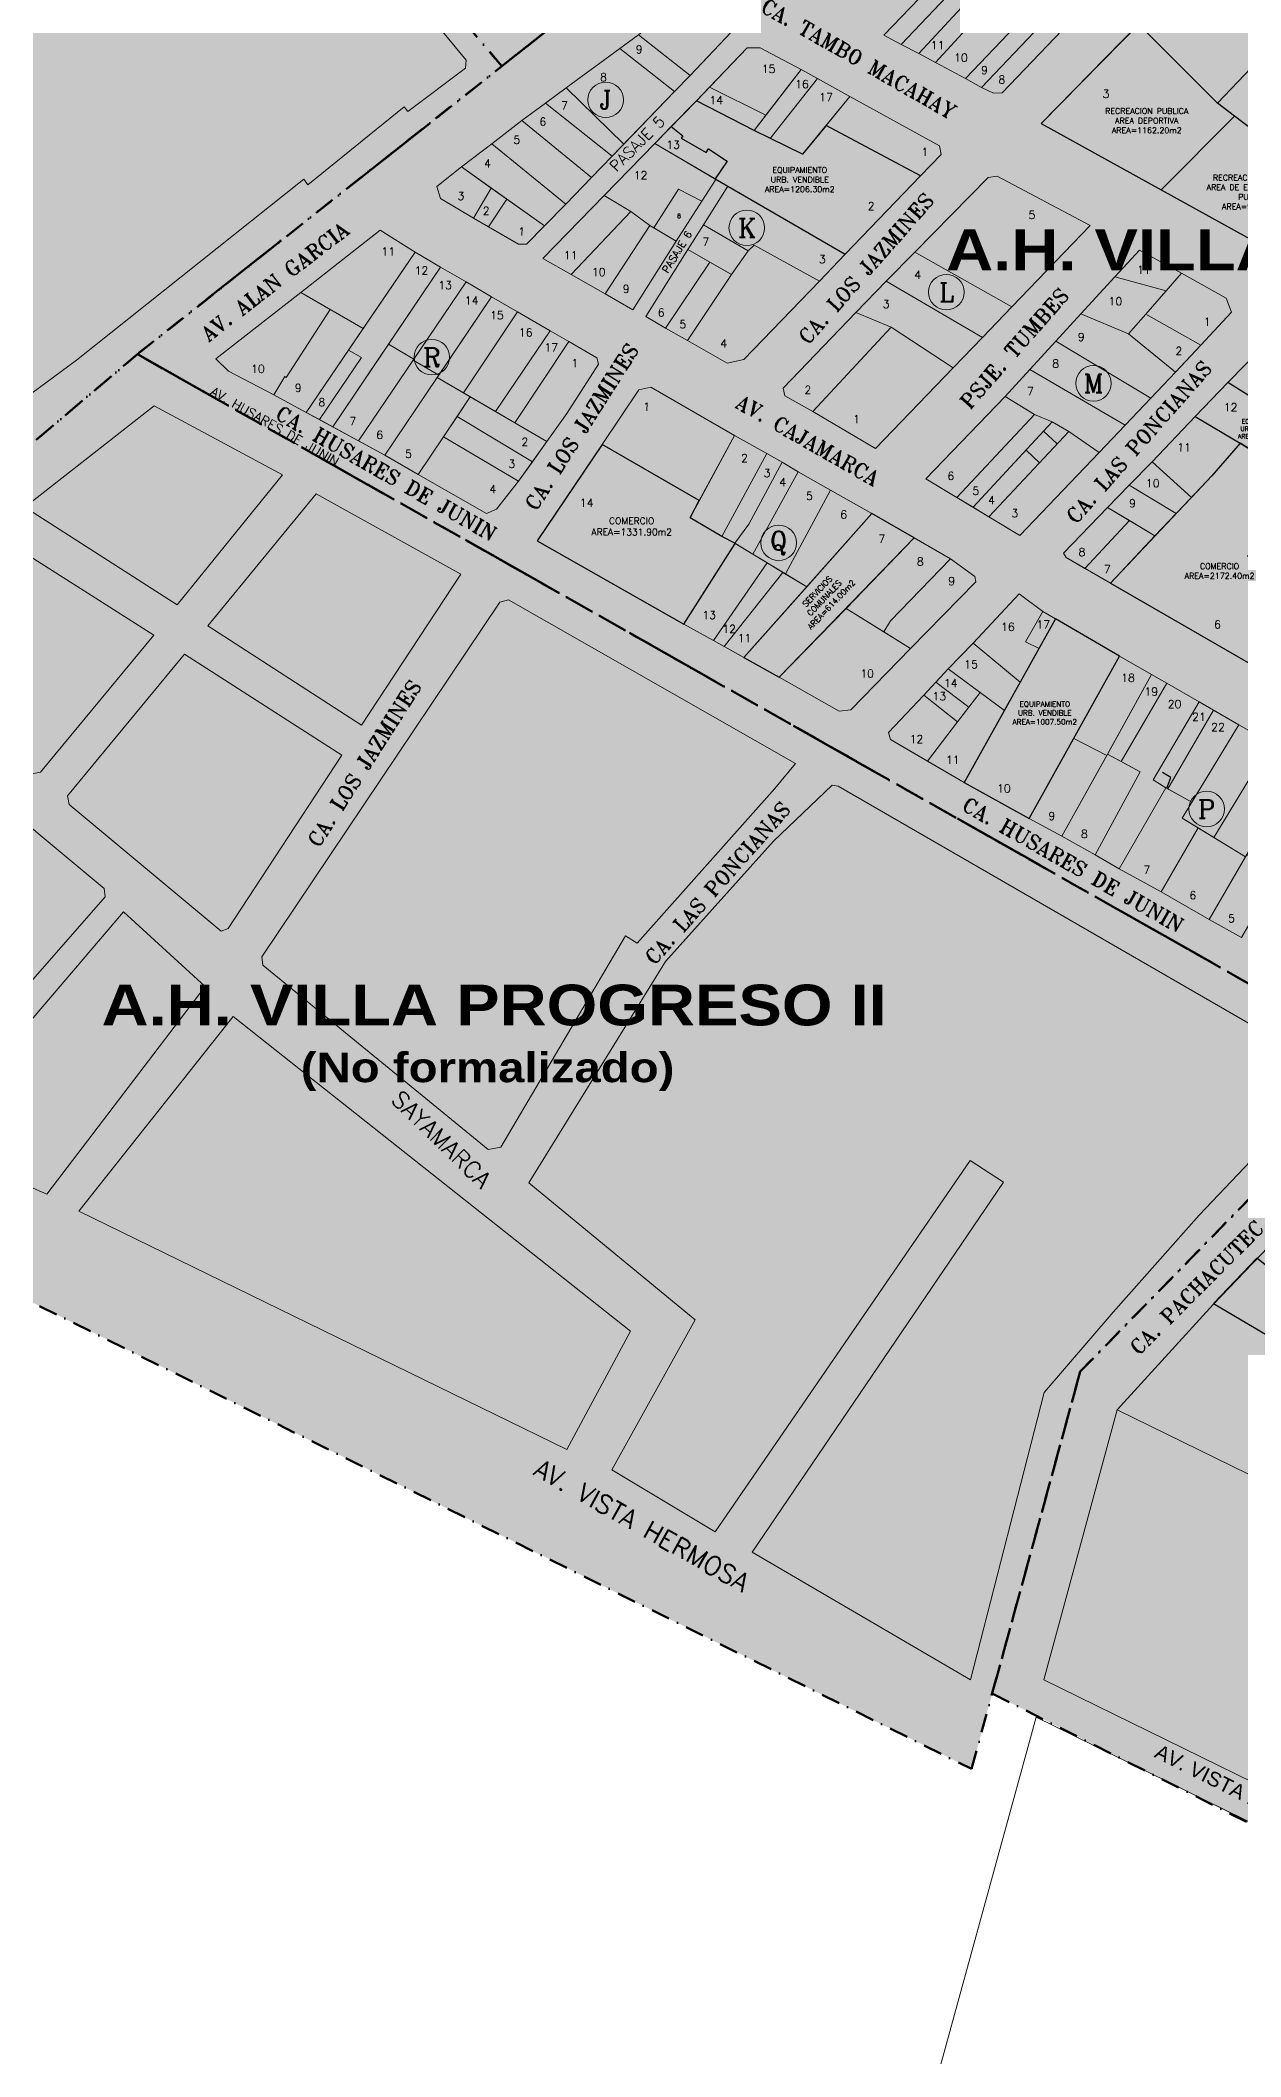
# Model space of a CAD drawing. Header units: millimetres. Extents: x -12449005 to 6504000, y 604360 to 27735491.
# Drawn here: x 711442 to 711766, y 9107689 to 9108233 of the extents above; entities that cross this region are included whole.
import ezdxf
from ezdxf.enums import TextEntityAlignment as Align

# ---------------------------------------------------------------- set-up
doc = ezdxf.new("R2010")
doc.units = ezdxf.units.MM
doc.header["$MEASUREMENT"] = 0
doc.header["$PDMODE"] = 3
doc.header["$PDSIZE"] = 0.5
doc.linetypes.add('DASHDOTX2', pattern=[50.8, 25.4, -12.7, 0, -12.7])
doc.linetypes.add('HIDDEN', pattern=[9.525, 6.35, -3.175])
doc.layers.get('0').update_dxf_attribs({"lineweight": 15})
for name, color, linetype in [('_CALLES', 251, 'Continuous'), ('AREA-DEPOR', 100, 'Continuous'), ('AREA-ESPP', 100, 'Continuous'), ('CALLES', 7, 'Continuous'), ('COMERCIO', 1, 'Continuous'), ('DESC-USOS', 7, 'Continuous'), ('EDUCACION', 5, 'Continuous'), ('EQUIP-URB-VEND', 7, 'Continuous'), ('NUEVA ESPERANZA IV', 191, 'Continuous'), ('SERV-COMUNALES', 40, 'Continuous')]:
    doc.layers.add(name, color=color, linetype=linetype)
for name, color, linetype, lineweight in [('A_LIMITES SECTORES', 1, 'DASHDOTX2', 50), ('JL - LOTE PRESCRITO', 190, 'Continuous', 30), ('JL - LOTES EXCEPTUADO', 33, 'Continuous', 30), ('MANZANAS', 7, 'Continuous', 18), ('VERTICES', 7, 'Continuous', 20), ('VIVIENDA', 7, 'Continuous', 15)]:
    doc.layers.add(name, color=color, linetype=linetype, lineweight=lineweight)
doc.styles.add('CALLES', font='romans.shx', dxfattribs={"height": 2.5})
doc.styles.add('cota100', font='trebuc.ttf')
doc.styles.add('ROMANC', font='romanc.shx')
doc.styles.add('ROMANS', font='romans.shx')
doc.styles.add('ROMANT', font='romant.shx')
doc.styles.get("Standard").update_dxf_attribs({"font": 'arial.ttf'})
doc.dimstyles.new('ACOTAMIENTO$7', dxfattribs={"dimtxt": 1, "dimasz": 0.5, "dimexe": 0.18, "dimexo": 0.0625, "dimgap": 0.25, "dimtad": 2, "dimzin": 4, "dimdsep": 46, "dimtxsty": 'ROMANS', "dimcen": 0.09, "dimclrd": 8, "dimclre": 8, "dimclrt": 256, "dimadec": 0, "dimazin": 0, "dimtfac": 1, "dimtmove": 0, "dimatfit": 3, "dimfxl": 1, "dimtolj": 1, "dimtzin": 1, "dimarcsym": 0})
doc.dimstyles.new('COTA _100', dxfattribs={"dimscale": 1.26, "dimtxt": 0.95, "dimasz": 0.04, "dimexe": 0.06, "dimexo": 0.1, "dimgap": 0.04, "dimtad": 0, "dimzin": 1, "dimdsep": 46, "dimtxsty": 'cota100', "dimblk": 'ARCHTICK', "dimcen": 0.09, "dimdle": 0.06, "dimse1": 1, "dimse2": 1, "dimsd1": 1, "dimsd2": 1, "dimclrd": 256, "dimclre": 178, "dimclrt": 7, "dimaunit": 1, "dimadec": 3, "dimazin": 0, "dimtfac": 1, "dimtmove": 2, "dimatfit": 2, "dimldrblk": 'ARCHTICK', "dimfxl": 1, "dimarcsym": 0})

# ---------------------------------------------------------------- blocks, each defined once
blk = doc.blocks.new('*D43')
at = {"layer": 'DEFPOINTS', "color": 0, "ltscale": 0.3, "transparency": 16777216}
for p in [(712082.84, 9107519.41), (712108.06, 9107499.31), (712109.03, 9107500.52)]:
    blk.add_point(p, dxfattribs=at)
at = {"layer": 'JL - LOTE PRESCRITO', "color": 7, "ltscale": 0.3, "transparency": 16777216, "insert": (-3285965.38, 20561939.47), "char_height": 1.425, "attachment_point": 5, "rotation": 321.4404, "style": 'cota100'}
blk.add_mtext('32.25', dxfattribs=at)
blk = doc.blocks.new('_ARCHTICK')
at = {"color": 0, "linetype": 'ByBlock', "const_width": 0.15}
blk.add_lwpolyline([(-0.5, -0.5), (0.5, 0.5)], dxfattribs=at)
blk = doc.blocks.new('*D45')
at = {"layer": 'DEFPOINTS', "color": 0, "ltscale": 0.3, "transparency": 16777216}
for p in [(712087.19, 9107441.08), (712113.41, 9107423.07), (712114.24, 9107424.27)]:
    blk.add_point(p, dxfattribs=at)
at = {"layer": 'JL - LOTE PRESCRITO', "color": 7, "ltscale": 0.3, "transparency": 16777216, "insert": (-12449002.32, 27735488.48), "char_height": 1.425, "attachment_point": 5, "rotation": 325.5131, "style": 'cota100'}
blk.add_mtext('31.81', dxfattribs=at)
blk = doc.blocks.new('*D46')
at = {"layer": 'DEFPOINTS', "color": 0, "ltscale": 0.3, "transparency": 16777216}
for p in [(712060.7, 9107460.09, 0), (712086.54, 9107440.17), (712087.27, 9107441.21)]:
    blk.add_point(p, dxfattribs=at)
at = {"layer": 'JL - LOTE PRESCRITO', "color": 7, "ltscale": 0.3, "transparency": 16777216, "insert": (-2185624.74, 20773017.13), "char_height": 1.425, "attachment_point": 5, "rotation": 324.599, "style": 'cota100'}
blk.add_mtext('32.60', dxfattribs=at)
blk = doc.blocks.new('*D48')
at = {"layer": 'DEFPOINTS', "color": 0, "ltscale": 0.3, "transparency": 16777216}
for p in [(712087.24, 9107441.12), (712113.53, 9107422.98), (712114.38, 9107424.21)]:
    blk.add_point(p, dxfattribs=at)
at = {"layer": 'JL - LOTE PRESCRITO', "color": 7, "ltscale": 0.3, "transparency": 16777216, "insert": (-11189611.25, 26932542.48), "char_height": 1.425, "attachment_point": 5, "rotation": 325.4003, "style": 'cota100'}
blk.add_mtext('31.95', dxfattribs=at)
blk = doc.blocks.new('*D51')
at = {"layer": 'DEFPOINTS', "color": 0, "ltscale": 0.3, "transparency": 16777216}
for p in [(711798.11, 9107297.2, 0), (638644.95, 8884680.95), (638646.1, 8884680.58, 0)]:
    blk.add_point(p, dxfattribs=at)
at = {"layer": 'JL - LOTE PRESCRITO', "color": 7, "ltscale": 0.3, "transparency": 16777216, "insert": (1552507.84, 18611954.35), "char_height": 1.425, "attachment_point": 5, "rotation": 71.8094, "style": 'cota100'}
blk.add_mtext('234327.50', dxfattribs=at)
blk = doc.blocks.new('*D54')
at = {"layer": 'DEFPOINTS', "color": 0, "ltscale": 0.3, "transparency": 16777216}
for p in [(711942.33, 9107278.53, 0), (711968.16, 9107261.81, 0), (711968.93, 9107263)]:
    blk.add_point(p, dxfattribs=at)
at = {"layer": 'JL - LOTE PRESCRITO', "color": 7, "ltscale": 0.3, "transparency": 16777216, "insert": (-9446297.88, 15652898.35), "char_height": 1.425, "attachment_point": 5, "rotation": 327.0777, "style": 'cota100'}
blk.add_mtext('30.77', dxfattribs=at)
blk = doc.blocks.new('*D55')
at = {"layer": 'DEFPOINTS', "color": 0, "ltscale": 0.3, "transparency": 16777216}
for p in [(711946.72, 9107290.72, 0), (711972.26, 9107273.88, 0), (711972.94, 9107274.92)]:
    blk.add_point(p, dxfattribs=at)
at = {"layer": 'JL - LOTE PRESCRITO', "color": 7, "ltscale": 0.3, "transparency": 16777216, "insert": (-2514595.34, 20816706.74), "char_height": 1.425, "attachment_point": 5, "rotation": 326.6096, "style": 'cota100'}
blk.add_mtext('30.59', dxfattribs=at)
blk = doc.blocks.new('*D295')
at = {"layer": 'DEFPOINTS', "color": 0, "ltscale": 0.3, "transparency": 16777216}
for p in [(712101.49, 9107527.55, 0), (712107.08, 9107523.29, 0), (712108.02, 9107524.53)]:
    blk.add_point(p, dxfattribs=at)
at = {"layer": 'JL - LOTES EXCEPTUADO', "color": 7, "ltscale": 0.3, "transparency": 16777216, "insert": (-4155879.58, 22512034.24), "char_height": 1.425, "attachment_point": 5, "rotation": 322.6682, "style": 'cota100'}
blk.add_mtext('7.03', dxfattribs=at)
blk = doc.blocks.new('*D317')
at = {"layer": 'DEFPOINTS', "color": 0, "ltscale": 0.3, "transparency": 16777216}
for p in [(712111.35, 9107509.88), (712112.1, 9107510.92), (712138.95, 9107491.47)]:
    blk.add_point(p, dxfattribs=at)
at = {"layer": 'JL - LOTES EXCEPTUADO', "color": 7, "ltscale": 0.3, "transparency": 16777216, "insert": (-2103789.23, 20760500.07), "char_height": 1.425, "attachment_point": 5, "rotation": 324.0814, "style": 'cota100'}
blk.add_mtext('33.15', dxfattribs=at)
blk = doc.blocks.new('*D324')
at = {"layer": 'DEFPOINTS', "color": 0, "ltscale": 0.3, "transparency": 16777216}
for p in [(712110.31, 9107505.46), (712136.05, 9107484.76), (712136.86, 9107485.85)]:
    blk.add_point(p, dxfattribs=at)
at = {"layer": 'JL - LOTES EXCEPTUADO', "color": 7, "ltscale": 0.3, "transparency": 16777216, "insert": (-6163033.89, 23825474.33), "char_height": 1.425, "attachment_point": 5, "rotation": 323.5501, "style": 'cota100'}
blk.add_mtext('33.00', dxfattribs=at)
blk = doc.blocks.new('*D461')
at = {"layer": 'DEFPOINTS', "color": 0, "ltscale": 0.3, "transparency": 16777216}
for p in [(711831.47, 9107446.26, 0), (711836.13, 9107444.47), (711835.62, 9107443.66, 0)]:
    blk.add_point(p, dxfattribs=at)
at = {"layer": 'JL - LOTES EXCEPTUADO', "color": 7, "ltscale": 0.3, "transparency": 16777216, "insert": (-2767481.23, 20887938.53), "char_height": 1.425, "attachment_point": 5, "rotation": 327.9203, "style": 'cota100'}
blk.add_mtext('4.90', dxfattribs=at)
blk = doc.blocks.new('*D277')
at = {"layer": 'DEFPOINTS', "color": 0, "ltscale": 0.3, "transparency": 16777216}
for p in [(5920851.92, 23470790.36), (5920853.1, 23470789.93, 0), (712025.22, 9107418.43, 0)]:
    blk.add_point(p, dxfattribs=at)
at = {"layer": 'JL - LOTES EXCEPTUADO', "color": 7, "ltscale": 0.3, "transparency": 16777216, "insert": (-3004046.3, 604365.52), "char_height": 1.425, "attachment_point": 5, "rotation": 70.067, "style": 'cota100'}
blk.add_mtext('15278688.71', dxfattribs=at)

msp = doc.modelspace()

# ---------------------------------------------------------------- hatches: boundary and pattern name
at = {"transparency": 33554470}
h = msp.add_hatch(color=86, dxfattribs=at)
h.dxf.hatch_style = 1
h.paths.add_polyline_path([(711450.7, 9108921.381), (711781.778, 9109203.971), (711418.183, 9109398.161), (710823.757, 9109287.221), (710769.44, 9109290.567), (710494.877, 9108218.304), (710905.887, 9107893.734), (711206.969, 9108135.118), (711284.972, 9107993.756), (711468.157, 9108148.755), (711566.549, 9108226.47), (711483.951, 9108324.487), (711668.189, 9108475.846), (711715.602, 9108420.347), (711809.581, 9108494.243), (711758.747, 9108553.852), (711763.037, 9108557.493)])
h = msp.add_hatch(color=2, dxfattribs=at)
h.dxf.hatch_style = 1
h.paths.add_polyline_path([(712215.296, 9108722.403), (712360.229, 9108884.951), (712118.456, 9109016.282), (711954.457, 9108877.14), (712032.489, 9108786.178), (711758.748, 9108553.852), (711809.582, 9108494.243), (711715.603, 9108420.347), (711668.19, 9108475.846), (711483.951, 9108324.487), (711566.549, 9108226.469), (711786.571, 9108400.253), (711934.37, 9108468.925), (712108.514, 9108612.806)])
at = {"transparency": 33554457}
h = msp.add_hatch(color=6, dxfattribs=at)
h.dxf.hatch_style = 1
h.paths.add_polyline_path([(712084.752, 9108243.958), (711786.57, 9108400.253), (711468.157, 9108148.755), (711804.946, 9107958.059)])
at = {"transparency": 33554483}
h = msp.add_hatch(color=140, dxfattribs=at)
h.dxf.hatch_style = 1
h.paths.add_polyline_path([(711468.157, 9108148.755), (711284.972, 9107993.756), (711276.32, 9107973.906), (711693.433, 9107766.797), (711722.765, 9107874.089), (711804.946, 9107958.059)])
at = {"layer": 'A_LIMITES SECTORES', "ltscale": 0.2, "transparency": 33554495}
h = msp.add_hatch(color=92, dxfattribs=at)
h.dxf.hatch_style = 1
h.paths.add_polyline_path([(712084.752, 9108243.958), (711722.765, 9107874.09), (711698.999, 9107787.158), (711853.228, 9107709.307), (711910.537, 9107884.974), (712540.367, 9107694.065), (712612.655, 9107721.932), (712565.384, 9107827.661), (712633.365, 9107956.397)])

# ---------------------------------------------------------------- linework, layer by layer
at = {"color": 7, "linetype": 'HIDDEN', "lineweight": 15}
msp.add_line((711716.579, 9108124.566), (711712.876, 9108127.994), dxfattribs=at)
at = {"lineweight": 15}
for points in [[(711413.983, 9108400.398), (711341.633, 9108338.567), (711258.207, 9108266.829), (711246.708, 9108257.079), (711380.634, 9108094.668), (711451.67, 9108147.139), (711513.062, 9108195.96), (711514.198, 9108194.428), (711540.156, 9108215.557), (711541.156, 9108214.273), (711556.716, 9108225.988), (711556.955, 9108228.169), (711473.552, 9108329.221)], [(711472.706, 9108134.79), (711507.314, 9108116.147), (711478.908, 9108081.095), (711437.741, 9108107.442)], [(711472.706, 9108134.79), (711507.314, 9108116.147), (711478.908, 9108081.095), (711437.741, 9108107.442)], [(711516.403, 9108111.041), (711555.478, 9108089.363), (711528.662, 9108048.638), (711487.185, 9108075.432)], [(711516.403, 9108111.041), (711555.478, 9108089.363), (711528.662, 9108048.638), (711487.185, 9108075.432)], [(711429.241, 9108100.435), (711395.617, 9108073.467), (711395.512, 9108072.367), (711439.763, 9108035.462), (711441.964, 9108035.927), (711472.549, 9108072.879)], [(711429.241, 9108100.435), (711395.617, 9108073.467), (711395.512, 9108072.367), (711439.763, 9108035.462), (711441.964, 9108035.927), (711472.549, 9108072.879)], [(711568.389, 9108082.396), (711565.998, 9108081.823), (711501.779, 9107986.006), (711502.029, 9107983.828), (711562.884, 9107934.065), (711566.322, 9107934.636), (711599.927, 9107991.735), (711603.093, 9107989.766), (711640.307, 9108031.474), (711645.87, 9108038.268)], [(711568.389, 9108082.396), (711565.998, 9108081.823), (711501.779, 9107986.006), (711502.029, 9107983.828), (711562.884, 9107934.065), (711566.322, 9107934.636), (711599.927, 9107991.735), (711603.093, 9107989.766), (711640.307, 9108031.474), (711645.87, 9108038.268)], [(711399.551, 9107933.929), (711298.916, 9107990.823), (711386.504, 9108064.957), (711459.199, 9108004.529), (711459.456, 9108002.211)], [(711480.835, 9108067.753), (711449.293, 9108029.558), (711449.765, 9108027.17), (711490.777, 9107992.937), (711492.636, 9107993.724), (711523.348, 9108040.464)], [(711480.835, 9108067.753), (711449.293, 9108029.558), (711449.765, 9108027.17), (711490.777, 9107992.937), (711492.636, 9107993.724), (711523.348, 9108040.464)], [(711655.799, 9108032.359), (711657.385, 9108032.102), (711791.44, 9107954.741), (711754.9, 9107916.263), (711731.621, 9107890.131), (711713.059, 9107868.404), (711693.117, 9107790.846), (711634.181, 9107825.333), (711702.03, 9107925.175), (711693.01, 9107931.05), (711624.173, 9107830.827), (711596.264, 9107847.536), (711618.769, 9107888.013), (711573.894, 9107925.026), (711610.748, 9107984.777), (711639.975, 9108017.32)], [(711655.799, 9108032.359), (711657.385, 9108032.102), (711791.44, 9107954.741), (711754.9, 9107916.263), (711731.621, 9107890.131), (711713.059, 9107868.404), (711693.117, 9107790.846), (711634.181, 9107825.333), (711702.03, 9107925.175), (711693.01, 9107931.05), (711624.173, 9107830.827), (711596.264, 9107847.536), (711618.769, 9107888.013), (711573.894, 9107925.026), (711610.748, 9107984.777), (711639.975, 9108017.32)]]:
    msp.add_lwpolyline(points, close=True, dxfattribs=at)
at = {"color": 7, "lineweight": 15}
for points in [[(711486.465, 9107978.005), (711464.36, 9107998.239), (711411.365, 9107936.136), (711443.659, 9107921.947), (711486.465, 9107978.005)], [(711601.355, 9107885.001), (711584.098, 9107853.052), (711452.349, 9107917.37), (711494.021, 9107969.918), (711601.355, 9107885.001)]]:
    msp.add_lwpolyline(points, dxfattribs=at)
at = {"lineweight": 15}
for points in [[(711732.776, 9107863.706), (711758.707, 9107892.177), (711848.43, 9107985.679), (711879.43, 9107954.623), (711834.71, 9107813.79)], [(711834.71, 9107813.79), (711812.01, 9107742.302), (711712.924, 9107790.823), (711732.776, 9107863.706)], [(711732.776, 9107863.706), (711834.71, 9107813.79)]]:
    msp.add_lwpolyline(points, dxfattribs=at)
at = {"lineweight": 15, "elevation": -1.348}
msp.add_lwpolyline([(711710.901, 9107780.748), (711802.485, 9107735.75), (711806.91, 9107726.208), (711780.811, 9107643.978), (711779.9, 9107644.356), (711775.839, 9107635.317), (711682.758, 9107678.504)], close=True, dxfattribs=at)
at = {"layer": 'A_LIMITES SECTORES', "color": 86, "ltscale": 0.2}
msp.add_lwpolyline([(711781.778, 9109203.971), (711418.183, 9109398.161), (710823.757, 9109287.221), (710769.44, 9109290.567), (710494.877, 9108218.304), (710905.887, 9107893.734), (711206.969, 9108135.118), (711284.972, 9107993.756), (711468.157, 9108148.755), (711566.549, 9108226.47), (711483.951, 9108324.487), (711668.189, 9108475.846), (711715.602, 9108420.347), (711809.581, 9108494.243), (711758.747, 9108553.852), (711763.037, 9108557.493), (711450.7, 9108921.381), (711781.778, 9109203.971)], dxfattribs=at)
at = {"layer": 'A_LIMITES SECTORES', "color": 2, "ltscale": 0.2}
msp.add_lwpolyline([(712215.295, 9108722.403), (712360.228, 9108884.951), (712118.456, 9109016.282), (711954.456, 9108877.14), (712032.489, 9108786.178), (711758.747, 9108553.852), (711809.581, 9108494.243), (711715.602, 9108420.347), (711668.189, 9108475.846), (711483.951, 9108324.487), (711566.549, 9108226.47), (711786.57, 9108400.253), (711934.369, 9108468.925), (712108.513, 9108612.806)], close=True, dxfattribs=at)
at = {"layer": 'A_LIMITES SECTORES', "color": 1}
msp.add_lwpolyline([(712084.752, 9108243.958), (711786.57, 9108400.253), (711468.157, 9108148.755), (711804.946, 9107958.059)], close=True, dxfattribs=at)
at = {"layer": 'A_LIMITES SECTORES', "color": 6, "ltscale": 0.2}
msp.add_lwpolyline([(712084.752, 9108243.958), (711786.57, 9108400.253), (711468.157, 9108148.755), (711804.946, 9107958.059)], close=True, dxfattribs=at)
at = {"layer": 'A_LIMITES SECTORES', "color": 84, "ltscale": 0.2}
msp.add_lwpolyline([(712084.752, 9108243.958), (711722.765, 9107874.09), (711698.999, 9107787.158), (711853.228, 9107709.307), (711910.537, 9107884.974), (712540.367, 9107694.065), (712612.655, 9107721.932), (712565.384, 9107827.661), (712633.365, 9107956.397)], close=True, dxfattribs=at)
at = {"layer": 'A_LIMITES SECTORES', "color": 140, "ltscale": 0.2}
msp.add_lwpolyline([(711468.157, 9108148.755), (711284.972, 9107993.756), (711276.32, 9107973.906), (711693.433, 9107766.797), (711722.765, 9107874.089), (711804.946, 9107958.059)], close=True, dxfattribs=at)
at = {"layer": 'AREA-DEPOR'}
msp.add_lwpolyline([(711759.811, 9108216.545), (711738.539, 9108237.848), (711712.201, 9108211.05), (711744.596, 9108193.126), (711764.439, 9108213.033)], close=True, dxfattribs=at)
at = {"layer": 'AREA-ESPP'}
msp.add_lwpolyline([(711764.439, 9108213.033), (711744.596, 9108193.126), (711777.167, 9108175.105), (711792.881, 9108191.447)], close=True, dxfattribs=at)
at = {"layer": 'COMERCIO'}
for points in [[(711784.897, 9108113.169), (711765.989, 9108124.724), (711758.324, 9108115.951), (711730.903, 9108086.926), (711783.651, 9108056.489), (711790.537, 9108056.94), (711805.176, 9108072.018), (711767.903, 9108094.262)], [(711617.401, 9108104.589), (711619.899, 9108109.206), (711593.633, 9108124.351), (711576.068, 9108098.325), (711615.735, 9108075.828), (711629.611, 9108097.638), (711629.525, 9108097.69), (711625.973, 9108099.538)], [(711770.45, 9107904.671), (711758.793, 9107892.435), (711801.748, 9107867.118), (711806.741, 9107875.986)]]:
    msp.add_lwpolyline(points, close=True, dxfattribs=at)
at = {"layer": 'EDUCACION', "lineweight": 15}
for points in [[(711809.024, 9108268.214), (711782.656, 9108282.738), (711738.539, 9108237.848), (711759.811, 9108216.545)], [(711846.976, 9108247.708), (711809.024, 9108268.214), (711759.811, 9108216.545), (711792.881, 9108191.447)]]:
    msp.add_lwpolyline(points, close=True, dxfattribs=at)
at = {"layer": 'EQUIP-URB-VEND'}
for points in [[(711654.125, 9108210.485), (711647.809, 9108202.732), (711634.676, 9108209.117), (711619.133, 9108217.159), (711612.342, 9108210.194), (711615.429, 9108207.732), (711615, 9108207.057), (711621.772, 9108203.187), (711622.421, 9108204.148), (711627.462, 9108200.894), (711624.18, 9108196.051), (711627.556, 9108194.071), (711659.295, 9108175.726), (711679.653, 9108196.937)], [(711762.64, 9108141.064), (711753.813, 9108131.933), (711765.989, 9108124.724), (711782.849, 9108114.421), (711788.267, 9108122.469), (711787.927, 9108122.68), (711789.477, 9108124.379)], [(711733.359, 9108067.244), (711716.119, 9108077.284), (711691.436, 9108033.074), (711709.012, 9108023.426)]]:
    msp.add_lwpolyline(points, close=True, dxfattribs=at)
at = {"layer": 'MANZANAS'}
for points in [[(711846.976, 9108247.708), (711809.024, 9108268.214), (711782.656, 9108282.738), (711712.201, 9108211.05), (711777.167, 9108175.105), (711792.881, 9108191.447)], [(711628.492, 9108235.657), (711613.847, 9108243.366), (711603.436, 9108234.93), (711598.438, 9108231.26), (711583.952, 9108220.624), (711578.35, 9108216.51), (711572.002, 9108211.849), (711563.859, 9108205.541), (711555.657, 9108199.311), (711549.015, 9108194.006), (711550.016, 9108190.757), (711558.877, 9108185.507), (711562.989, 9108183.115), (711571.061, 9108178.497), (711573.254, 9108178.479), (711578.064, 9108183.374), (711583.891, 9108189.285), (711590.789, 9108196.456), (711596.361, 9108202.196), (711613.228, 9108219.676), (711617.436, 9108224.022)], [(711684.801, 9108205.012), (711660.505, 9108218.315), (711651.784, 9108223.209), (711647.408, 9108225.628), (711636.375, 9108231.503), (711632.848, 9108231.44), (711619.133, 9108217.159), (711607.874, 9108205.611), (711594.21, 9108191.63), (711577.666, 9108174.59), (711585.268, 9108170.258), (711594.491, 9108165.033), (711601.98, 9108160.76), (711613.632, 9108179.303), (711620.539, 9108190.065), (711624.353, 9108195.95), (711627.556, 9108194.071), (711621.034, 9108183.702), (711616.787, 9108177.041), (711605.469, 9108158.902), (711610.784, 9108155.776), (711616.745, 9108152.402), (711627.445, 9108146.336), (711631.898, 9108147.271), (711652.346, 9108168.466), (711659.295, 9108175.726), (711679.653, 9108196.937), (711685.189, 9108202.643)], [(711704.272, 9108161.572), (711725.404, 9108183.49), (711700.328, 9108196.822), (711697.912, 9108196.415), (711678.137, 9108176.31), (711670.351, 9108168.47), (711662.16, 9108159.962), (711642.568, 9108139.61), (711642.995, 9108137.508), (711650.552, 9108133.237), (711667.45, 9108123.312), (711688.421, 9108145.044), (711696.357, 9108153.228)], [(711592.697, 9108146.032), (711592.253, 9108147.796), (711584.684, 9108152.188), (711579.597, 9108155.076), (711570.767, 9108160.181), (711563.809, 9108164.231), (711556.915, 9108168.289), (711549.988, 9108172.251), (711543.171, 9108176.301), (711533.724, 9108182.202), (711512.259, 9108165.416), (711489.376, 9108147.504), (711492.777, 9108144.144), (711505.006, 9108137.749), (711513.761, 9108133.022), (711534.941, 9108121.457), (711544.007, 9108116.259), (711562.423, 9108105.758), (711565.144, 9108106.885), (711571.115, 9108114.423), (711578.72, 9108125.161), (711584.165, 9108132.771)], [(711755.346, 9108151.197), (711763.641, 9108160.074), (711762.139, 9108163.911), (711750.14, 9108170.628), (711738.741, 9108176.856), (711732.108, 9108169.627), (711722.948, 9108159.642), (711716.149, 9108152.232), (711709.166, 9108144.621), (711702.503, 9108137.358), (711681.044, 9108115.121), (711706.473, 9108099.797), (711727.892, 9108122.177), (711734.936, 9108129.625), (711741.787, 9108136.84), (711748.487, 9108143.855)], [(711804.601, 9108140.971), (711776.989, 9108155.817), (711762.64, 9108141.064), (711753.813, 9108131.933), (711742.208, 9108119.717), (711735.957, 9108113.381), (711730.11, 9108107.351), (711718.229, 9108095.052), (711718.925, 9108093.839), (711730.903, 9108086.926), (711783.651, 9108056.489), (711790.537, 9108056.94), (711813.907, 9108081.011), (711822.783, 9108090.016), (711829.496, 9108096.948), (711848.746, 9108117.281)]]:
    msp.add_lwpolyline(points, close=True, dxfattribs=at)
for points in [[(711669.725, 9108234.88), (711674.427, 9108232.328), (711679.151, 9108229.925), (711683.711, 9108227.531), (711691.75, 9108223.161), (711696.108, 9108220.71), (711699.365, 9108219.176), (711701.662, 9108219.297), (711721.981, 9108240.476)], [(711774.285, 9108043.73), (711765.6, 9108048.687), (711754.899, 9108054.853), (711746.164, 9108059.923), (711742.038, 9108062.276), (711733.359, 9108067.244), (711716.119, 9108077.284), (711712.638, 9108079.254), (711706.274, 9108084.021), (711693.85, 9108070.692), (711687.107, 9108063.789), (711680.519, 9108056.737), (711670.97, 9108046.636), (711671.541, 9108044.719), (711691.436, 9108033.074), (711709.012, 9108023.426), (711717.833, 9108018.61), (711726.781, 9108013.611), (711733.268, 9108009.845), (711744.631, 9108003.567), (711757.608, 9107996.144), (711766.326, 9107991.246)]]:
    msp.add_lwpolyline(points, dxfattribs=at)
at = {"layer": 'SERV-COMUNALES'}
msp.add_lwpolyline([(711677.932, 9108099.128), (711666.445, 9108105.734), (711631.946, 9108066.841), (711641.487, 9108061.508)], close=True, dxfattribs=at)
at = {"layer": 'VERTICES'}
for centre in [(711632.715, 9108182.859), (711686.61, 9108165.489), (711547.653, 9108147.933), (711726.354, 9108140.877), (711641.317, 9108097.8), (711756.899, 9108025.95)]:
    msp.add_circle(centre, 4.8, dxfattribs=at)
at = {"layer": 'VIVIENDA'}
for p, q in [((711583.952, 9108220.624), (711599.486, 9108205.434)), ((711711.793, 9108119.458), (711708.121, 9108122.858))]:
    msp.add_line(p, q, dxfattribs=at)
for points in [[(711695.45, 9108254.548), (711691.158, 9108257.209), (711669.725, 9108234.88), (711674.427, 9108232.328)], [(711699.973, 9108252.417), (711695.45, 9108254.548), (711674.427, 9108232.328), (711679.151, 9108229.925)], [(711704.587, 9108250.244), (711699.973, 9108252.417), (711679.151, 9108229.925), (711683.711, 9108227.531)], [(711713.003, 9108245.523), (711704.587, 9108250.244), (711683.711, 9108227.531), (711691.75, 9108223.161)], [(711717.349, 9108243.077), (711713.003, 9108245.523), (711691.75, 9108223.161), (711696.108, 9108220.71)], [(711628.492, 9108235.657), (711613.847, 9108243.366), (711603.436, 9108234.93), (711617.436, 9108224.022)], [(711721.981, 9108240.476), (711717.349, 9108243.077), (711696.108, 9108220.71), (711699.365, 9108219.176), (711701.662, 9108219.297)], [(711603.436, 9108234.93), (711598.438, 9108231.26), (711613.228, 9108219.676), (711617.436, 9108224.022)], [(711613.228, 9108219.676), (711598.438, 9108231.26), (711583.952, 9108220.624), (711599.486, 9108205.434)], [(711647.408, 9108225.628), (711636.375, 9108231.503), (711632.848, 9108231.44), (711622.666, 9108220.837), (711637.852, 9108213.235)], [(711651.784, 9108223.209), (711647.408, 9108225.628), (711634.676, 9108209.117), (711639.073, 9108206.979)], [(711660.505, 9108218.315), (711651.784, 9108223.209), (711639.073, 9108206.979), (711647.809, 9108202.732)], [(711583.952, 9108220.624), (711578.35, 9108216.51), (711596.361, 9108202.196), (711599.486, 9108205.434)], [(711622.666, 9108220.837), (711619.133, 9108217.159), (711634.676, 9108209.117), (711637.852, 9108213.235)], [(711660.505, 9108218.315), (711654.125, 9108210.485), (711679.653, 9108196.937), (711685.189, 9108202.643), (711684.801, 9108205.012)], [(711572.002, 9108211.849), (711563.859, 9108205.541), (711583.891, 9108189.285), (711590.789, 9108196.456)], [(711578.35, 9108216.51), (711572.002, 9108211.849), (711590.789, 9108196.456), (711596.361, 9108202.196)], [(711627.462, 9108200.894), (711622.421, 9108204.148), (711621.772, 9108203.187), (711615, 9108207.057), (711615.429, 9108207.732), (711612.342, 9108210.194), (711607.874, 9108205.611), (711624.18, 9108196.051)], [(711563.859, 9108205.541), (711555.657, 9108199.311), (711578.064, 9108183.374), (711583.891, 9108189.285)], [(711624.353, 9108195.95), (711607.874, 9108205.611), (711594.21, 9108191.63), (711601.396, 9108187.281), (711606.524, 9108183.451), (711607.586, 9108182.831), (711614.278, 9108193.306), (711620.539, 9108190.065)], [(711563.724, 9108193.573), (711555.657, 9108199.311), (711549.015, 9108194.006), (711550.016, 9108190.757), (711558.877, 9108185.507)], [(711678.137, 9108176.31), (711704.272, 9108161.572), (711725.404, 9108183.49), (711700.328, 9108196.822), (711697.912, 9108196.415)], [(711567.88, 9108190.617), (711563.724, 9108193.573), (711558.877, 9108185.507), (711562.989, 9108183.115)], [(711578.064, 9108183.374), (711567.88, 9108190.617), (711562.989, 9108183.115), (711571.061, 9108178.497), (711573.254, 9108178.479)], [(711601.396, 9108187.281), (711594.21, 9108191.63), (711577.666, 9108174.59), (711585.268, 9108170.258)], [(711620.539, 9108190.065), (711614.278, 9108193.306), (711607.586, 9108182.831), (711613.632, 9108179.303)], [(711627.556, 9108194.071), (711621.034, 9108183.702), (711633.119, 9108176.634), (711634.729, 9108178.206), (711652.346, 9108168.466), (711659.295, 9108175.726)], [(711606.524, 9108183.451), (711601.396, 9108187.281), (711585.268, 9108170.258), (711594.491, 9108165.033)], [(711543.171, 9108176.301), (711533.724, 9108182.202), (711512.259, 9108165.416), (711529.133, 9108155.643)], [(711613.632, 9108179.303), (711606.524, 9108183.451), (711594.491, 9108165.033), (711601.98, 9108160.76)], [(711633.119, 9108176.634), (711621.034, 9108183.702), (711616.787, 9108177.041), (711628.63, 9108170.255)], [(711549.988, 9108172.251), (711543.171, 9108176.301), (711525.185, 9108149.834), (711528.653, 9108147.84), (711517.318, 9108131.08), (711520.943, 9108129.1)], [(711622.774, 9108173.611), (711616.787, 9108177.041), (711605.469, 9108158.902), (711610.784, 9108155.776)], [(711628.63, 9108170.255), (711622.774, 9108173.611), (711610.784, 9108155.776), (711616.745, 9108152.402)], [(711652.346, 9108168.466), (711634.729, 9108178.206), (711633.119, 9108176.634), (711628.63, 9108170.255), (711616.745, 9108152.402), (711627.445, 9108146.336), (711631.898, 9108147.271)], [(711696.357, 9108153.228), (711704.272, 9108161.572), (711678.137, 9108176.31), (711670.351, 9108168.47)], [(711750.14, 9108170.628), (711738.741, 9108176.856), (711732.108, 9108169.627), (711745.99, 9108165.888)], [(711556.915, 9108168.289), (711549.988, 9108172.251), (711535.997, 9108151.465), (711542.808, 9108147.426)], [(711563.809, 9108164.231), (711556.915, 9108168.289), (711542.632, 9108147.164), (711549.544, 9108143.094)], [(711670.351, 9108168.47), (711662.16, 9108159.962), (711671.738, 9108156.074), (711688.421, 9108145.044), (711696.357, 9108153.228)], [(711745.99, 9108165.888), (711732.108, 9108169.627), (711722.948, 9108159.642), (711735.812, 9108154.264), (711740.451, 9108159.562)], [(711763.641, 9108160.074), (711762.139, 9108163.911), (711750.14, 9108170.628), (711740.451, 9108159.562), (711755.346, 9108151.197)], [(711520.22, 9108160.806), (711512.259, 9108165.416), (711489.376, 9108147.504), (711492.777, 9108144.144), (711505.006, 9108137.749), (711507.96, 9108142.682), (711508.295, 9108142.465)], [(711570.767, 9108160.181), (711563.809, 9108164.231), (711549.121, 9108142.467), (711556.24, 9108138.304)], [(711529.133, 9108155.643), (711520.22, 9108160.806), (711508.295, 9108142.465), (711507.96, 9108142.682), (711505.006, 9108137.749), (711513.761, 9108133.022)], [(711579.597, 9108155.076), (711570.767, 9108160.181), (711556.24, 9108138.304), (711564.873, 9108133.257)], [(711671.738, 9108156.074), (711662.16, 9108159.962), (711642.568, 9108139.61), (711642.995, 9108137.508), (711650.552, 9108133.237)], [(711735.812, 9108154.264), (711722.948, 9108159.642), (711716.149, 9108152.232), (711741.787, 9108136.84), (711748.487, 9108143.855)], [(711755.346, 9108151.197), (711740.451, 9108159.562), (711735.812, 9108154.264), (711748.487, 9108143.855)], [(711584.684, 9108152.188), (711579.597, 9108155.076), (711564.873, 9108133.257), (711570.07, 9108130.219)], [(711584.165, 9108132.771), (711592.697, 9108146.032), (711592.253, 9108147.796), (711584.684, 9108152.188), (711570.07, 9108130.219), (711578.72, 9108125.161)], [(711671.738, 9108156.074), (711650.552, 9108133.237), (711667.45, 9108123.312), (711688.421, 9108145.044)], [(711716.149, 9108152.232), (711709.166, 9108144.621), (711734.936, 9108129.625), (711741.787, 9108136.84)], [(711804.601, 9108140.971), (711776.989, 9108155.817), (711762.64, 9108141.064), (711789.477, 9108124.379)], [(711528.653, 9108147.84), (711525.185, 9108149.834), (711513.761, 9108133.022), (711517.318, 9108131.08)], [(711542.808, 9108147.426), (711535.997, 9108151.465), (711520.943, 9108129.1), (711527.863, 9108125.322)], [(711549.121, 9108142.467), (711549.544, 9108143.094), (711542.632, 9108147.164), (711527.863, 9108125.322), (711534.941, 9108121.457)], [(711558.026, 9108137.26), (711549.121, 9108142.467), (711534.941, 9108121.457), (711544.007, 9108116.259), (711550.809, 9108126.448)], [(711709.166, 9108144.621), (711702.503, 9108137.358), (711710.459, 9108132.438), (711715.159, 9108130.46), (711719.657, 9108127.849), (711727.892, 9108122.177), (711734.936, 9108129.625)], [(711570.07, 9108130.219), (711558.026, 9108137.26), (711554.473, 9108131.937), (711574.845, 9108119.69), (711578.72, 9108125.161)], [(711694.308, 9108088.715), (711687.763, 9108093.461), (711677.932, 9108099.128), (711666.445, 9108105.734), (711655.313, 9108112.055), (711646.636, 9108117.03), (711642.273, 9108119.573), (711638.155, 9108121.94), (711629.438, 9108126.841), (711606.768, 9108139.874), (711603.552, 9108139.131), (711593.633, 9108124.351), (711576.068, 9108098.325), (711615.735, 9108075.828), (711623.698, 9108071.424), (711631.946, 9108066.841), (711641.487, 9108061.508), (711657.627, 9108052.404), (711660.814, 9108052.688), (711676.912, 9108069.255), (711694.536, 9108087.334)], [(711629.438, 9108126.841), (711606.768, 9108139.874), (711603.552, 9108139.131), (711593.633, 9108124.351), (711619.899, 9108109.206)], [(711710.459, 9108132.438), (711702.503, 9108137.358), (711681.044, 9108115.121), (711689.423, 9108110.072)], [(711554.473, 9108131.937), (711550.809, 9108126.448), (711571.115, 9108114.423), (711574.845, 9108119.69)], [(711715.159, 9108130.46), (711710.459, 9108132.438), (711689.423, 9108110.072), (711693.826, 9108107.418)], [(711719.657, 9108127.849), (711715.159, 9108130.46), (711693.826, 9108107.418), (711698.098, 9108104.844)], [(711753.813, 9108131.933), (711742.208, 9108119.717), (711752.776, 9108110.078), (711758.324, 9108115.951), (711765.989, 9108124.724)], [(711550.809, 9108126.448), (711544.007, 9108116.259), (711562.423, 9108105.758), (711565.144, 9108106.885), (711571.115, 9108114.423)], [(711638.155, 9108121.94), (711629.438, 9108126.841), (711617.401, 9108104.589), (711625.973, 9108099.538)], [(711727.892, 9108122.177), (711719.657, 9108127.849), (711698.098, 9108104.844), (711706.473, 9108099.797)], [(711642.273, 9108119.573), (711638.155, 9108121.94), (711625.973, 9108099.538), (711629.525, 9108097.69), (711633.289, 9108102.862)], [(711646.636, 9108117.03), (711642.273, 9108119.573), (711633.289, 9108102.862), (711629.525, 9108097.69), (711634.314, 9108094.786)], [(711742.208, 9108119.717), (711735.957, 9108113.381), (711748.655, 9108105.717), (711752.776, 9108110.078)], [(711655.313, 9108112.055), (711646.636, 9108117.03), (711634.314, 9108094.786), (711643.164, 9108089.42)], [(711666.445, 9108105.734), (711655.313, 9108112.055), (711643.164, 9108089.42), (711648.894, 9108085.947)], [(711735.957, 9108113.381), (711730.11, 9108107.351), (711742.955, 9108099.683), (711748.655, 9108105.717)], [(711736.043, 9108103.809), (711730.11, 9108107.351), (711718.229, 9108095.052), (711718.925, 9108093.839), (711724.017, 9108090.9)], [(711742.955, 9108099.683), (711736.043, 9108103.809), (711724.017, 9108090.9), (711730.903, 9108086.926)], [(711638.248, 9108092.401), (711629.611, 9108097.638), (711615.735, 9108075.828), (711623.698, 9108071.424)], [(711687.763, 9108093.461), (711677.932, 9108099.128), (711659.528, 9108080.131), (711669.705, 9108073.764), (711671.504, 9108076.747)], [(711642.479, 9108089.836), (711638.248, 9108092.401), (711623.698, 9108071.424), (711626.621, 9108069.8)], [(711694.536, 9108087.334), (711694.308, 9108088.715), (711687.763, 9108093.461), (711671.504, 9108076.747), (711669.705, 9108073.764), (711676.912, 9108069.255)], [(711648.894, 9108085.947), (711642.479, 9108089.836), (711626.621, 9108069.8), (711631.946, 9108066.841)], [(711693.85, 9108070.692), (711706.575, 9108060.188), (711711.635, 9108069.252), (711708.016, 9108071.07), (711712.638, 9108079.254), (711706.274, 9108084.021)], [(711676.912, 9108069.255), (711659.528, 9108080.131), (711641.487, 9108061.508), (711657.627, 9108052.404), (711660.814, 9108052.688)], [(711716.119, 9108077.284), (711712.638, 9108079.254), (711708.016, 9108071.07), (711711.635, 9108069.252)], [(711706.575, 9108060.188), (711693.85, 9108070.692), (711687.107, 9108063.789), (711702.334, 9108052.592)], [(711742.038, 9108062.276), (711733.359, 9108067.244), (711720.998, 9108044.997), (711729.904, 9108040.386)], [(711683.762, 9108060.208), (711680.519, 9108056.737), (711689.608, 9108049.529), (711692.665, 9108053.486)], [(711687.107, 9108063.789), (711683.762, 9108060.208), (711692.665, 9108053.486), (711695.727, 9108057.45)], [(711754.899, 9108054.853), (711746.164, 9108059.923), (711733.819, 9108038.787), (711738.967, 9108036.008), (711726.781, 9108013.611), (711733.268, 9108009.845), (711745.893, 9108031.712), (711742.455, 9108033.845)], [(711746.164, 9108059.923), (711742.038, 9108062.276), (711730.123, 9108040.781), (711733.819, 9108038.787)], [(711689.608, 9108049.529), (711680.519, 9108056.737), (711670.97, 9108046.636), (711671.541, 9108044.719), (711681.545, 9108038.864)], [(711702.334, 9108052.592), (711695.727, 9108057.45), (711689.608, 9108049.529), (711681.545, 9108038.864), (711691.436, 9108033.074)], [(711758.711, 9108052.656), (711754.899, 9108054.853), (711742.455, 9108033.845), (711745.893, 9108031.712), (711746.377, 9108031.441)], [(711765.6, 9108048.687), (711758.711, 9108052.656), (711746.377, 9108031.441), (711752.927, 9108027.777)], [(711774.285, 9108043.73), (711765.6, 9108048.687), (711750.336, 9108023.501), (711758.868, 9108018.286)], [(711729.904, 9108040.386), (711720.998, 9108044.997), (711709.012, 9108023.426), (711717.833, 9108018.61)], [(711782.97, 9108038.774), (711774.285, 9108043.73), (711758.868, 9108018.286), (711767.401, 9108013.071), (711767.749, 9108013.672)], [(711738.967, 9108036.008), (711730.123, 9108040.781), (711717.833, 9108018.61), (711726.781, 9108013.611)], [(711754.602, 9108020.894), (711750.336, 9108023.501), (711752.927, 9108027.777), (711745.893, 9108031.712), (711733.268, 9108009.845), (711744.631, 9108003.567)], [(711767.401, 9108013.071), (711754.602, 9108020.894), (711744.631, 9108003.567), (711757.608, 9107996.144)], [(711776.424, 9108008.599), (711767.749, 9108013.672), (711757.608, 9107996.144), (711766.326, 9107991.246)]]:
    msp.add_lwpolyline(points, close=True, dxfattribs=at)
msp.add_circle((711594.599, 9108217.432), 4.8, dxfattribs=at)

# ---------------------------------------------------------------- texts
at = {"color": 7, "lineweight": 15, "style": 'ROMANS'}
msp.add_text('SAYAMARCA', height=4.55, rotation=315.81517, dxfattribs=at).set_placement((711536.366, 9107947.084))
at = {"layer": '_CALLES', "color": 7, "style": 'CALLES'}
for s, height, rotation, p in [('AV. HUSARES DE JUNIN', 2.5, 330.16737, (711487.635, 9108137.925)), ('AV. VISTA HERMOSA', 5, 330.60602, (711574.726, 9107846.342, 1.348))]:
    msp.add_text(s, height=height, rotation=rotation, dxfattribs=at).set_placement(p)
at = {"layer": 'CALLES', "style": 'ROMANT'}
for s, height, rotation, p in [('CA. TAMBO MACAHAY', 4, 330.25539, (711662.941, 9108228.482)), ('PASAJE 5', 3, 45.22837, (711603.137, 9108205.565)), ('CA. LOS JAZMINES', 4, 48.65979, (711664.934, 9108171.918)), ('AV. ALAN GARCIA', 4, 37.63423, (711505.292, 9108168.414)), ('PASAJE 6', 2, 58.46118, (711613.876, 9108176.352)), ('PSJE. TUMBES', 4, 48.65979, (711704.998, 9108150.334)), ('CA. LOS JAZMINES', 4, 57.50011, (711588.12, 9108129.136)), ('CA. LAS PONCIANAS', 4, 48.65979, (711738.61, 9108125.035)), ('AV. CAJAMARCA', 4, 330.25539, (711649.16, 9108125.526)), ('CA. HUSARES DE JUNIN', 4, 330.25539, (711535.335, 9108116.563)), ('CA. LOS JAZMINES', 4, 57.50011, (711529.432, 9108038.285)), ('CA. LAS PONCIANAS', 4, 48.65979, (711624.82, 9108005.963)), ('CA. HUSARES DE JUNIN', 4, 330.25539, (711720.779, 9108010.912)), ('CA. PACHACUTEC', 4, 45.00765, (711754.228, 9107896.785))]:
    msp.add_text(s, height=height, rotation=rotation, dxfattribs=at).set_placement(p, align=Align.MIDDLE_CENTER)
at = {"layer": 'CALLES'}
msp.add_text('AV. VISTA HERMOSA', height=3.9375, rotation=333.37109, dxfattribs=at).set_placement((711742.517, 9107770.091))
at = {"layer": 'DESC-USOS', "attachment_point": 5, "style": 'ROMANS'}
for s, insert, char_height, rotation in [('RECREACION PUBLICA\\PAREA DEPORTIVA\\PAREA=1162.20m2', (711740.737, 9108211.793), 1.56, 359.99274), ('EQUIPAMIENTO\\PURB. VENDIBLE\\PAREA=1206.30m2', (711647.021, 9108195.872), 1.56, 359.99274), ('RECREACION PUBLICA\\PAREA DE ESPARCIMIENTO\\PPUBLICO\\PAREA=905.00m2', (711769.82, 9108192.509), 1.56, 359.99274), ('EQUIPAMIENTO\\PURB. VENDIBLE\\PAREA=396.70m2', (711772.072, 9108128.592), 1.2, 359.99274), ('COMERCIO\\PAREA=1331.90m2', (711601.631, 9108102.244), 1.8, 359.99274), ('COMERCIO\\PAREA=2172.40m2', (711760.391, 9108090.209), 1.56, 359.99274), ('SERVICIOS\\PCOMUNALES\\PAREA=614.00m2', (711653.657, 9108082.918), 1.56, 46.37145), ('EQUIPAMIENTO\\PURB. VENDIBLE\\PAREA=1007.50m2', (711713.193, 9108051.885), 1.44, 359.99274)]:
    msp.add_mtext(s, dxfattribs=dict(at, insert=insert, char_height=char_height, rotation=rotation))
at = {"layer": 'MANZANAS', "style": 'ROMANC'}
for s, p in [('J', (711594.599, 9108217.432)), ('K', (711632.715, 9108182.859)), ('L', (711686.61, 9108165.489)), ('R', (711547.653, 9108147.933)), ('M', (711726.354, 9108140.877)), ('Q', (711641.317, 9108097.8)), ('P', (711756.899, 9108025.95))]:
    msp.add_text(s, height=5, rotation=359.99274, dxfattribs=at).set_placement(p, align=Align.MIDDLE)
at = {"layer": 'NUEVA ESPERANZA IV', "color": 1, "attachment_point": 1}
for s, insert, char_height in [('{\\fArial Black|b0|i0|c0|p34;\\C6;A.H. VILLA PROGRESO}', (711686.558, 9108182.423), 11), ('\\pi4.30456;{\\fArial Black|b0|i0|c0|p34;\\H1.1x;\\C140;A.H. VILLA PROGRESO II\\P\\pi58.10011;\\H0.72727x;(No formalizado)}', (711454.176, 9107978.539), 10)]:
    msp.add_mtext_dynamic_manual_height_columns(s, width=215.58319, gutter_width=1, heights=[0], dxfattribs=dict(at, insert=insert, char_height=char_height))
at = {"layer": 'VIVIENDA', "style": 'ROMANS'}
for s, height, rotation, p in [('9', 2.16, 359.88128, (711603.641, 9108231.049)), ('11', 2.16, 359.88128, (711684.278, 9108232.178)), ('10', 2.16, 359.88128, (711690.543, 9108228.817)), ('8', 2.16, 359.88128, (711594.01, 9108223.539)), ('15', 2.16, 359.88128, (711638.61, 9108225.778)), ('16', 2.16, 359.88128, (711647.616, 9108221.663)), ('9', 2.16, 359.88128, (711696.906, 9108225.438)), ('8', 2.16, 359.88128, (711701.594, 9108222.88)), ('14', 2.16, 359.88128, (711624.487, 9108217.307)), ('17', 2.16, 359.88128, (711654.113, 9108218.144)), ('3', 2.16, 359.88128, (711729.722, 9108219.033)), ('6', 2.16, 359.88128, (711577.635, 9108211.526)), ('7', 2.16, 359.88128, (711583.485, 9108215.853)), ('5', 2.16, 359.88128, (711570.626, 9108206.632)), ('13', 2.16, 359.88128, (711612.823, 9108205.311)), ('4', 2.16, 359.88128, (711562.702, 9108200.268)), ('1', 2.16, 359.88128, (711680.834, 9108203.348)), ('12', 2.16, 359.88128, (711604.025, 9108197.047)), ('3', 2.16, 359.88128, (711555.526, 9108191.447)), ('2', 2.16, 359.88128, (711562.315, 9108187.442)), ('8', 1.2, 359.99274, (711614.418, 9108186.074)), ('2', 2.16, 359.88128, (711666.32, 9108188.738)), ('5', 2.16, 359.88128, (711709.729, 9108186.347)), ('1', 2.16, 359.88128, (711571.925, 9108181.85)), ('7', 2.16, 359.88128, (711621.65, 9108179.062)), ('11', 2.16, 359.88128, (711535.936, 9108176.472)), ('11', 2.16, 359.88128, (711585.17, 9108175.469)), ('3', 2.16, 359.88128, (711653.109, 9108174.375)), ('12', 2.16, 359.88128, (711544.86, 9108171.329)), ('13', 2.16, 359.88128, (711551.258, 9108167.38)), ('10', 2.16, 359.88128, (711592.745, 9108170.925)), ('4', 2.16, 359.88128, (711678.864, 9108170.138)), ('11', 2.16, 359.88128, (711739.931, 9108171.544)), ('14', 2.16, 359.88128, (711558.422, 9108163.246)), ('9', 2.16, 359.88128, (711600.161, 9108166.38)), ('3', 2.16, 359.88128, (711670.366, 9108162.264)), ('10', 2.16, 359.88128, (711732.253, 9108163.025)), ('15', 2.16, 359.88128, (711565.231, 9108159.266)), ('6', 2.16, 359.88128, (711609.57, 9108160.002)), ('5', 2.16, 359.88128, (711615.471, 9108156.813)), ('1', 2.16, 359.88128, (711757.011, 9108157.523)), ('16', 2.16, 359.88128, (711573.027, 9108154.614)), ('4', 2.16, 359.88128, (711626.476, 9108151.63)), ('9', 2.16, 359.88128, (711723.049, 9108153.389)), ('17', 2.16, 359.88128, (711579.918, 9108150.563)), ('1', 2.16, 359.88128, (711586.288, 9108146.358)), ('8', 2.16, 359.88128, (711716.129, 9108146.219)), ('2', 2.16, 359.88128, (711749.415, 9108149.615)), ('10', 2.16, 359.88128, (711500.705, 9108144.796)), ('9', 2.16, 359.88128, (711511.555, 9108139.654)), ('8', 2.16, 359.88128, (711517.967, 9108135.779)), ('1', 2.16, 359.88128, (711605.681, 9108134.546)), ('2', 2.16, 359.88128, (711649.198, 9108139.104)), ('7', 2.16, 359.88128, (711709.302, 9108138.784)), ('12', 2.16, 359.88128, (711763.366, 9108134.412)), ('7', 2.16, 359.88128, (711526.351, 9108130.707)), ('1', 2.16, 359.88128, (711662.328, 9108131.227)), ('6', 2.16, 359.88128, (711533.588, 9108126.96)), ('2', 2.16, 359.88128, (711572.758, 9108125.069)), ('11', 2.16, 359.88128, (711750.811, 9108123.567)), ('5', 2.16, 359.88128, (711541.358, 9108121.832)), ('3', 2.16, 359.88128, (711569.279, 9108119.121)), ('2', 2.16, 359.88128, (711632.079, 9108120.661)), ('3', 2.16, 359.88128, (711638.192, 9108116.666)), ('4', 2.16, 359.88128, (711642.424, 9108114.237)), ('6', 2.16, 359.88128, (711687.826, 9108115.877)), ('10', 2.16, 359.88128, (711742.334, 9108113.91)), ('4', 2.16, 359.88128, (711564.135, 9108112.29)), ('14', 2.16, 359.88128, (711589.493, 9108108.643)), ('5', 2.16, 359.88128, (711649.633, 9108110.476)), ('5', 2.16, 359.88128, (711694.576, 9108111.859)), ('4', 2.16, 359.88128, (711698.792, 9108109.314)), ('9', 2.16, 359.88128, (711736.859, 9108108.496)), ('6', 2.16, 359.88128, (711658.88, 9108105.461)), ('3', 2.16, 359.88128, (711705.113, 9108105.813)), ('7', 2.16, 359.88128, (711669.197, 9108098.908)), ('8', 2.16, 359.88128, (711679.569, 9108092.768)), ('8', 2.16, 359.88128, (711723.234, 9108095.333)), ('9', 2.16, 359.88128, (711688.047, 9108087.477)), ('7', 2.16, 359.88128, (711730.093, 9108090.713)), ('13', 2.16, 359.88128, (711622.549, 9108078.327)), ('12', 2.16, 359.88128, (711627.943, 9108074.567)), ('16', 2.16, 359.88128, (711703.22, 9108075.134)), ('17', 2.16, 359.88128, (711712.762, 9108075.746)), ('6', 2.16, 359.88128, (711759.848, 9108075.784)), ('11', 2.16, 359.88128, (711632.101, 9108072.093)), ('15', 2.16, 359.88128, (711693.262, 9108065.007)), ('10', 2.16, 359.88128, (711665.217, 9108062.516)), ('14', 2.16, 359.88128, (711687.809, 9108059.95)), ('18', 2.16, 359.88128, (711735.657, 9108061.403)), ('13', 2.16, 359.88128, (711684.69, 9108056.398)), ('19', 2.16, 359.88128, (711741.939, 9108057.669)), ('20', 2.16, 359.88128, (711748.24, 9108054.277)), ('21', 2.16, 359.88128, (711754.824, 9108050.842)), ('22', 2.16, 359.88128, (711759.968, 9108048.053)), ('12', 2.16, 359.88128, (711678.548, 9108044.855)), ('11', 2.16, 359.88128, (711688.342, 9108039.192)), ('10', 2.16, 359.88128, (711702.143, 9108031.502)), ('9', 2.16, 359.88128, (711715.089, 9108024.064)), ('8', 2.16, 359.88128, (711723.871, 9108019.245)), ('7', 2.16, 359.88128, (711740.757, 9108009.545)), ('6', 2.16, 359.88128, (711753.195, 9108002.673)), ('5', 2.16, 359.88128, (711763.629, 9107996.435))]:
    msp.add_text(s, height=height, rotation=rotation, dxfattribs=at).set_placement(p, align=Align.MIDDLE)

# ---------------------------------------------------------------- dimensions: what is measured, and where the dimension line sits
at = {"layer": 'JL - LOTE PRESCRITO', "ltscale": 0.3}
for base, p1, p2, angle, picture, middle in [((712114.241, 9107424.27, 0), (712087.191, 9107441.081, 0), (712113.414, 9107423.067, 0), 325.51313, '*D45', (-12449002.316, 27735488.482, 0)), ((712114.377, 9107424.206, 0), (712087.238, 9107441.124, 0), (712113.534, 9107422.984, 0), 325.40033, '*D48', (-11189611.254, 26932542.482, 0)), ((711972.944, 9107274.924, 0), (711946.718, 9107290.717, 0), (711972.258, 9107273.883, 0), 326.6096, '*D55', (-2514595.34, 20816706.736, 0)), ((712086.536, 9107440.17, 0), (712060.702, 9107460.094, 0), (712087.275, 9107441.209, 0), 324.59903, '*D46', (-2185624.739, 20773017.13, 0)), ((712109.027, 9107500.525, 0), (712082.837, 9107519.415, 0), (712108.058, 9107499.31, 0), 321.44044, '*D43', (-3285965.379, 20561939.472, 0)), ((638644.95, 8884680.953, 0), (711798.107, 9107297.202, 0), (638646.098, 8884680.575, 0), 251.80943, '*D51', (1552507.844, 18611954.349, 0)), ((711968.927, 9107263.001, 0), (711942.331, 9107278.532, 0), (711968.157, 9107261.811, 0), 327.07769, '*D54', (-9446297.875, 15652898.352, 0))]:
    dim = msp.add_linear_dim(base=base, p1=p1, p2=p2, angle=angle, dimstyle='COTA _100', override={"dimscale": 1.5}, dxfattribs=at)
    dim.commit()
    dim.dimension.update_dxf_attribs({"geometry": picture, "text_midpoint": middle, "dimtype": 161})
at = {"layer": 'JL - LOTES EXCEPTUADO', "ltscale": 0.3}
for base, p1, p2, angle, picture, middle in [((712136.051, 9107484.763, 0), (712110.311, 9107505.458, 0), (712136.855, 9107485.852, 0), 323.55006, '*D324', (-6163033.891, 23825474.328, 0)), ((5920851.924857054, 23470790.356056061, 0.000000005), (712025.222492767, 9107418.427517591, 0.000000004), (5920853.097571281, 23470789.930775229, 0.000000001), 70.066995566, '*D277', (-3004046.296434489, 604365.524695335, 0.000000005)), ((712108.02, 9107524.528, 0), (712101.491, 9107527.553, 0), (712107.078, 9107523.292, 0), 322.66818, '*D295', (-4155879.578, 22512034.24, 0)), ((711836.129, 9107444.468, 0), (711831.472, 9107446.259, 0), (711835.622, 9107443.659, 0), 327.92034, '*D461', (-2767481.229, 20887938.529, 0)), ((712111.351, 9107509.881, 0), (712138.951, 9107491.474, 0), (712112.104, 9107510.921, 0), 144.08136, '*D317', (-2103789.227, 20760500.069, 0))]:
    dim = msp.add_linear_dim(base=base, p1=p1, p2=p2, angle=angle, dimstyle='COTA _100', override={"dimscale": 1.5}, dxfattribs=at)
    dim.commit()
    dim.dimension.update_dxf_attribs({"geometry": picture, "text_midpoint": middle, "dimtype": 161})

# ---------------------------------------------------------------- leaders
at = {"layer": 'VIVIENDA'}
msp.add_leader([(711746.135, 9108031.577), (711747.2, 9108034.488), (711744.942, 9108035.854)], dimstyle='ACOTAMIENTO$7', override={"dimgap": 0.25, "dimtad": 0}, dxfattribs=at)

doc.saveas('drawing.dxf')
